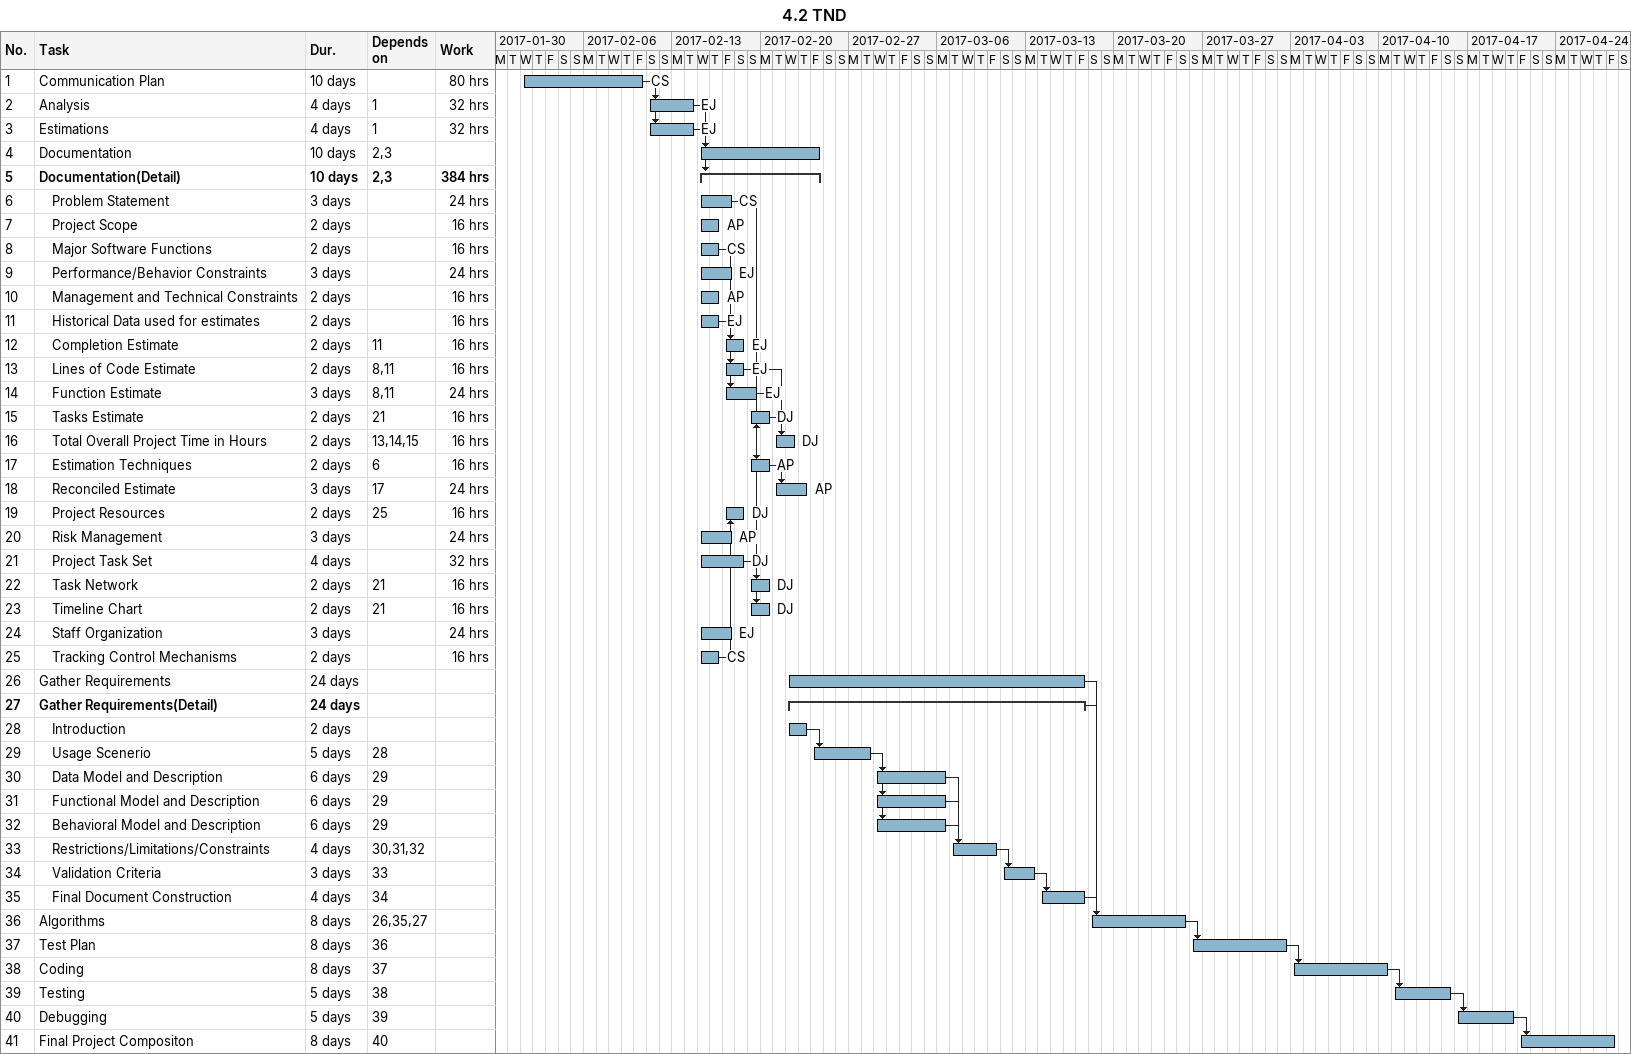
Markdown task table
4.2 TND

| ID | Level | Task | Duration | Start | Finish | Predecessors | Resources | Work (h) |
|---|---|---|---|---|---|---|---|---|
| 1 | 1 | Communication Plan | 10d | 2017-02-01 | 2017-02-10 |  | CS | 80 |
| 2 | 1 | Analysis | 4d | 2017-02-11 | 2017-02-14 | 1 | EJ | 32 |
| 3 | 1 | Estimations | 4d | 2017-02-11 | 2017-02-14 | 1 | EJ | 32 |
| 4 | 1 | Documentation | 10d | 2017-02-15 | 2017-02-24 | 2, 3 |  |  |
| 5 | 1 | **Documentation(Detail)** | 10d | 2017-02-15 | 2017-02-24 | 2, 3 |  | 384 |
| 6 | 2 | Problem Statement | 3d | 2017-02-15 | 2017-02-17 |  | CS | 24 |
| 7 | 2 | Project Scope | 2d | 2017-02-15 | 2017-02-16 |  | AP | 16 |
| 8 | 2 | Major Software Functions | 2d | 2017-02-15 | 2017-02-16 |  | CS | 16 |
| 9 | 2 | Performance/Behavior Constraints | 3d | 2017-02-15 | 2017-02-17 |  | EJ | 24 |
| 10 | 2 | Management and Technical Constraints | 2d | 2017-02-15 | 2017-02-16 |  | AP | 16 |
| 11 | 2 | Historical Data used for estimates | 2d | 2017-02-15 | 2017-02-16 |  | EJ | 16 |
| 12 | 2 | Completion Estimate | 2d | 2017-02-17 | 2017-02-18 | 11 | EJ | 16 |
| 13 | 2 | Lines of Code Estimate | 2d | 2017-02-17 | 2017-02-18 | 8, 11 | EJ | 16 |
| 14 | 2 | Function Estimate | 3d | 2017-02-17 | 2017-02-19 | 8, 11 | EJ | 24 |
| 15 | 2 | Tasks Estimate | 2d | 2017-02-19 | 2017-02-20 | 21 | DJ | 16 |
| 16 | 2 | Total Overall Project Time in Hours | 2d | 2017-02-21 | 2017-02-22 | 13, 14, 15 | DJ | 16 |
| 17 | 2 | Estimation Techniques | 2d | 2017-02-19 | 2017-02-20 | 6 | AP | 16 |
| 18 | 2 | Reconciled Estimate | 3d | 2017-02-21 | 2017-02-23 | 17 | AP | 24 |
| 19 | 2 | Project Resources | 2d | 2017-02-17 | 2017-02-18 | 25 | DJ | 16 |
| 20 | 2 | Risk Management | 3d | 2017-02-15 | 2017-02-17 |  | AP | 24 |
| 21 | 2 | Project Task Set | 4d | 2017-02-15 | 2017-02-18 |  | DJ | 32 |
| 22 | 2 | Task Network | 2d | 2017-02-19 | 2017-02-20 | 21 | DJ | 16 |
| 23 | 2 | Timeline Chart | 2d | 2017-02-19 | 2017-02-20 | 21 | DJ | 16 |
| 24 | 2 | Staff Organization | 3d | 2017-02-15 | 2017-02-17 |  | EJ | 24 |
| 25 | 2 | Tracking Control Mechanisms | 2d | 2017-02-15 | 2017-02-16 |  | CS | 16 |
| 26 | 1 | Gather Requirements | 24d | 2017-02-22 | 2017-03-17 |  |  |  |
| 27 | 1 | **Gather Requirements(Detail)** | 24d | 2017-02-22 | 2017-03-17 |  |  |  |
| 28 | 2 | Introduction | 2d | 2017-02-22 | 2017-02-23 |  |  |  |
| 29 | 2 | Usage Scenerio | 5d | 2017-02-24 | 2017-02-28 | 28 |  |  |
| 30 | 2 | Data Model and Description | 6d | 2017-03-01 | 2017-03-06 | 29 |  |  |
| 31 | 2 | Functional Model and Description | 6d | 2017-03-01 | 2017-03-06 | 29 |  |  |
| 32 | 2 | Behavioral Model and Description | 6d | 2017-03-01 | 2017-03-06 | 29 |  |  |
| 33 | 2 | Restrictions/Limitations/Constraints | 4d | 2017-03-07 | 2017-03-10 | 30, 31, 32 |  |  |
| 34 | 2 | Validation Criteria | 3d | 2017-03-11 | 2017-03-13 | 33 |  |  |
| 35 | 2 | Final Document Construction | 4d | 2017-03-14 | 2017-03-17 | 34 |  |  |
| 36 | 1 | Algorithms | 8d | 2017-03-18 | 2017-03-25 | 26, 35, 27 |  |  |
| 37 | 1 | Test Plan | 8d | 2017-03-26 | 2017-04-02 | 36 |  |  |
| 38 | 1 | Coding | 8d | 2017-04-03 | 2017-04-10 | 37 |  |  |
| 39 | 1 | Testing | 5d | 2017-04-11 | 2017-04-15 | 38 |  |  |
| 40 | 1 | Debugging | 5d | 2017-04-16 | 2017-04-20 | 39 |  |  |
| 41 | 1 | Final Project Compositon | 8d | 2017-04-21 | 2017-04-28 | 40 |  |  |
